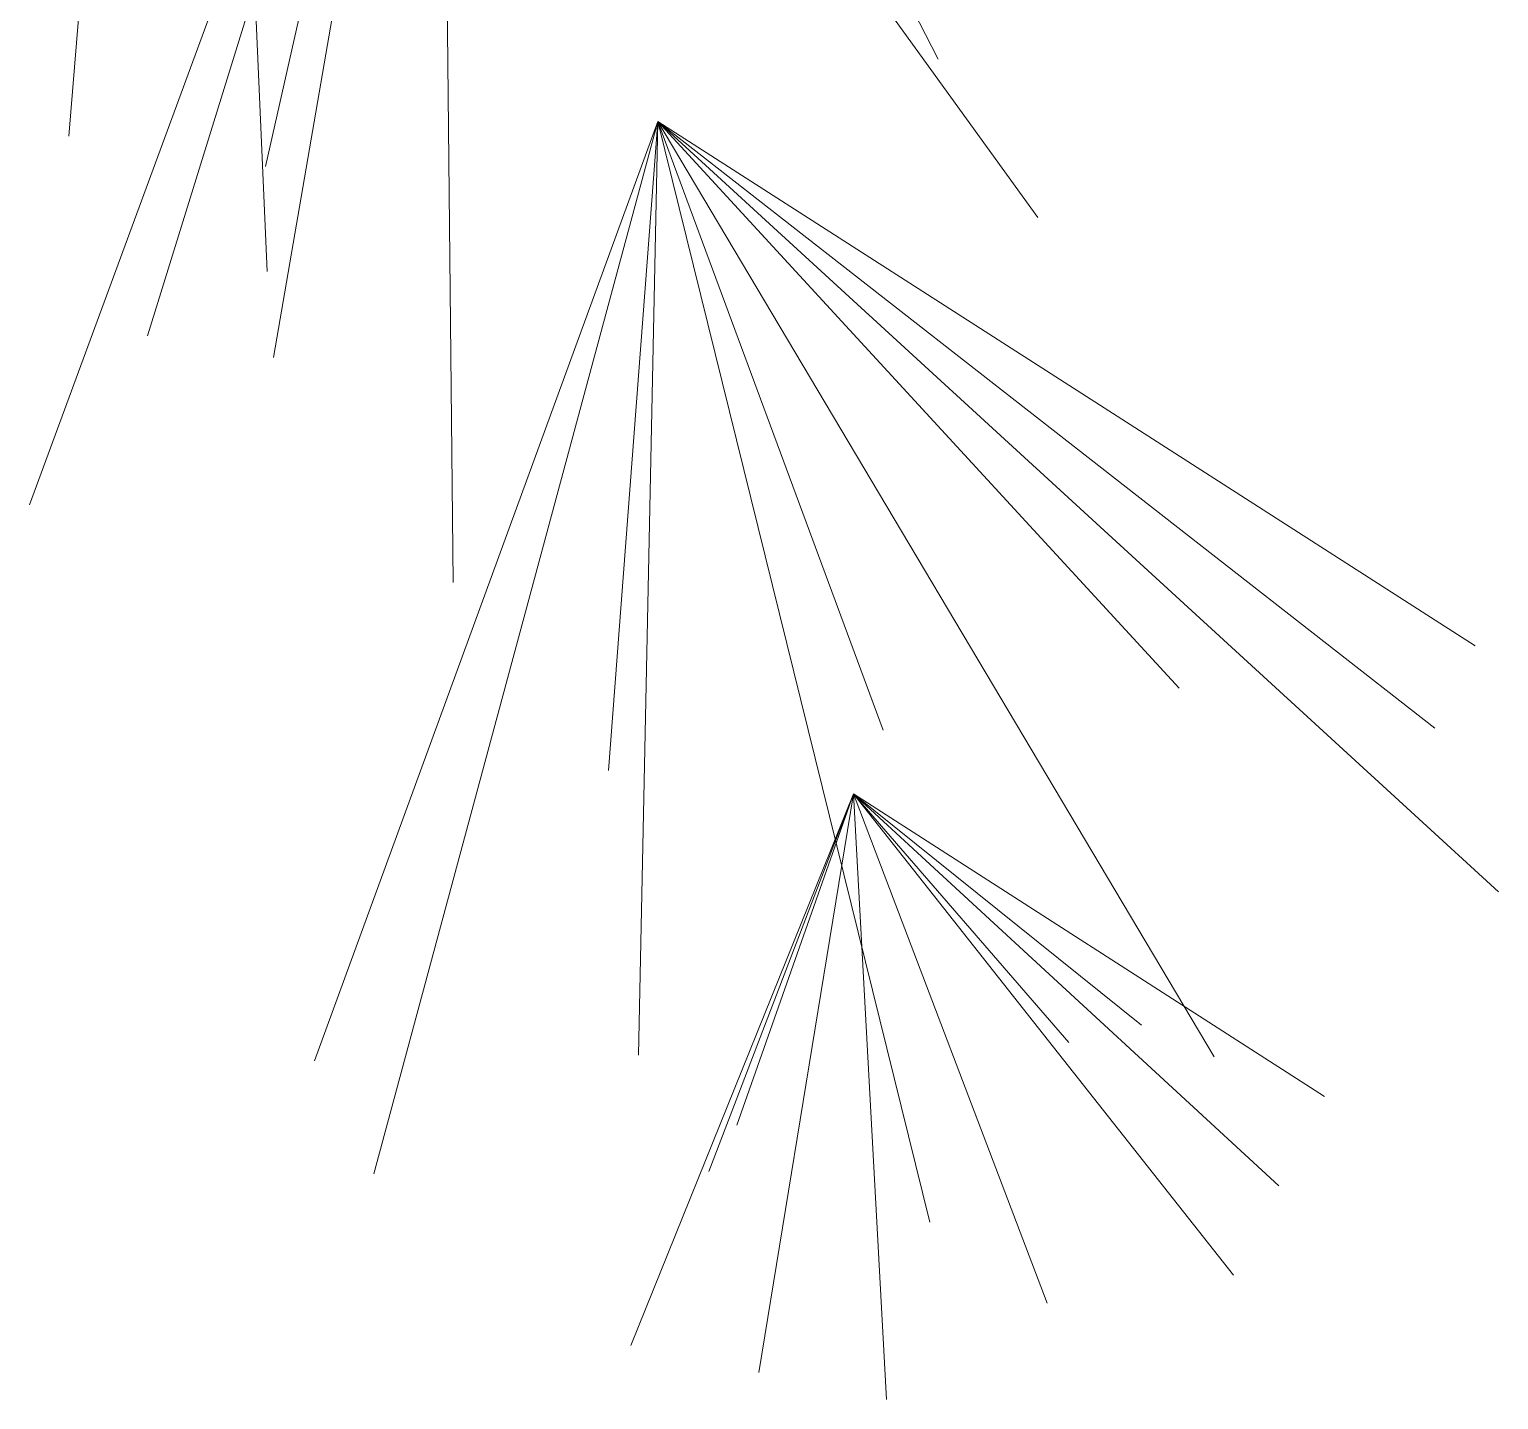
# Model space of a CAD drawing. Header units: metres. Extents: x -460 to 31334, y -1777 to 24987.
# Drawn here: x 379.048 to 379.1003, y -817.1839 to -817.1351 of the extents above; entities that cross this region are included whole.
import ezdxf

# ---------------------------------------------------------------- set-up
doc = ezdxf.new("R2010")
doc.units = ezdxf.units.M
doc.header["$MEASUREMENT"] = 0
doc.layers.add('TREES PLANTS', color=82, linetype='Continuous', lineweight=5)

# ---------------------------------------------------------------- blocks, each defined once
blk = doc.blocks.new('TREES_11')
at = {"layer": 'TREES PLANTS', "color": 82, "true_color": 0x34d100}
for p, q in [((1.97644, -0.12643), (2.16685, 0.08136)), ((1.97644, -0.12643), (2.16685, 0.08136)), ((1.97644, -0.12643), (2.10607, 0.07557)), ((1.97644, -0.12643), (2.10607, 0.07557)), ((1.97644, -0.12643), (2.12642, 0.06561)), ((1.97644, -0.12643), (2.12642, 0.06561)), ((2.14261, -0.07811), (2.21749, 0.03834)), ((2.14261, -0.07811), (2.21749, 0.03834)), ((2.14261, -0.07811), (2.23955, 0.02707)), ((2.14261, -0.07811), (2.23955, 0.02707)), ((2.14261, -0.07811), (2.2616, 0.01579)), ((2.14261, -0.07811), (2.2616, 0.01579)), ((1.97644, -0.12643), (2.20768, 0.01108)), ((1.97644, -0.12643), (2.20768, 0.01108)), ((1.97644, -0.12643), (2.1165, 0.0024)), ((1.97644, -0.12643), (2.1165, 0.0024)), ((2.14261, -0.07811), (2.1998, -0.00695)), ((2.14261, -0.07811), (2.1998, -0.00695)), ((2.14261, -0.07811), (2.20414, -0.02484)), ((2.14261, -0.07811), (2.20414, -0.02484)), ((2.00017, -0.03255), (1.79555, -0.18013)), ((2.00017, -0.03255), (1.79555, -0.18013)), ((2.14261, -0.07811), (2.26855, -0.03027)), ((2.14261, -0.07811), (2.26855, -0.03027)), ((1.59848, -0.24122), (1.9611, -0.0572)), ((1.59848, -0.24122), (1.9611, -0.0572)), ((1.97644, -0.12643), (2.24852, -0.0592)), ((1.97644, -0.12643), (2.24852, -0.0592)), ((1.97644, -0.12643), (2.12694, -0.07077)), ((1.97644, -0.12643), (2.12694, -0.07077)), ((2.14261, -0.07811), (2.29237, -0.06993)), ((2.14261, -0.07811), (2.29237, -0.06993)), ((2.14261, -0.07811), (2.23603, -0.11383)), ((2.14261, -0.07811), (2.28569, -0.10152)), ((2.14261, -0.07811), (2.27902, -0.13311)), ((2.22455, -0.10692), (2.14261, -0.07811)), ((2.14261, -0.07811), (2.23603, -0.11383)), ((2.14261, -0.07811), (2.28569, -0.10152)), ((2.14261, -0.07811), (2.27902, -0.13311)), ((2.22455, -0.10692), (2.14261, -0.07811)), ((1.97644, -0.12643), (2.2086, -0.21133)), ((1.97644, -0.12643), (2.20725, -0.13128)), ((1.97644, -0.12643), (2.13687, -0.13869)), ((2.23653, -0.19667), (1.97644, -0.12643)), ((1.97644, -0.12643), (2.2086, -0.21133)), ((1.97644, -0.12643), (2.20725, -0.13128)), ((1.97644, -0.12643), (2.13687, -0.13869)), ((2.23653, -0.19667), (1.97644, -0.12643)), ((1.79555, -0.18013), (2.09045, -0.17703)), ((1.79555, -0.18013), (2.09045, -0.17703)), ((1.79555, -0.18013), (2.03477, -0.22146)), ((1.79555, -0.18013), (2.07125, -0.28182)), ((1.79555, -0.18013), (1.98764, -0.22346)), ((1.79555, -0.18013), (2.02945, -0.25264)), ((1.79555, -0.18013), (2.03477, -0.22146)), ((1.79555, -0.18013), (2.07125, -0.28182)), ((1.79555, -0.18013), (1.98764, -0.22346)), ((1.79555, -0.18013), (2.02945, -0.25264)), ((1.59848, -0.24122), (2.01354, -0.22305)), ((1.59848, -0.24122), (2.01354, -0.22305)), ((1.59848, -0.24122), (1.98013, -0.27205)), ((1.59848, -0.24122), (1.98013, -0.27205))]:
    blk.add_line(p, q, dxfattribs=at)

msp = doc.modelspace()

# ---------------------------------------------------------------- block references
at = {"lineweight": 9, "xscale": 0.1441398928167146, "yscale": 0.1441398928167146, "zscale": 0.1441398928167146, "rotation": 270}
msp.add_blockref('TREES_11', (379.08861, -816.853507), dxfattribs=at)

doc.saveas('drawing.dxf')
